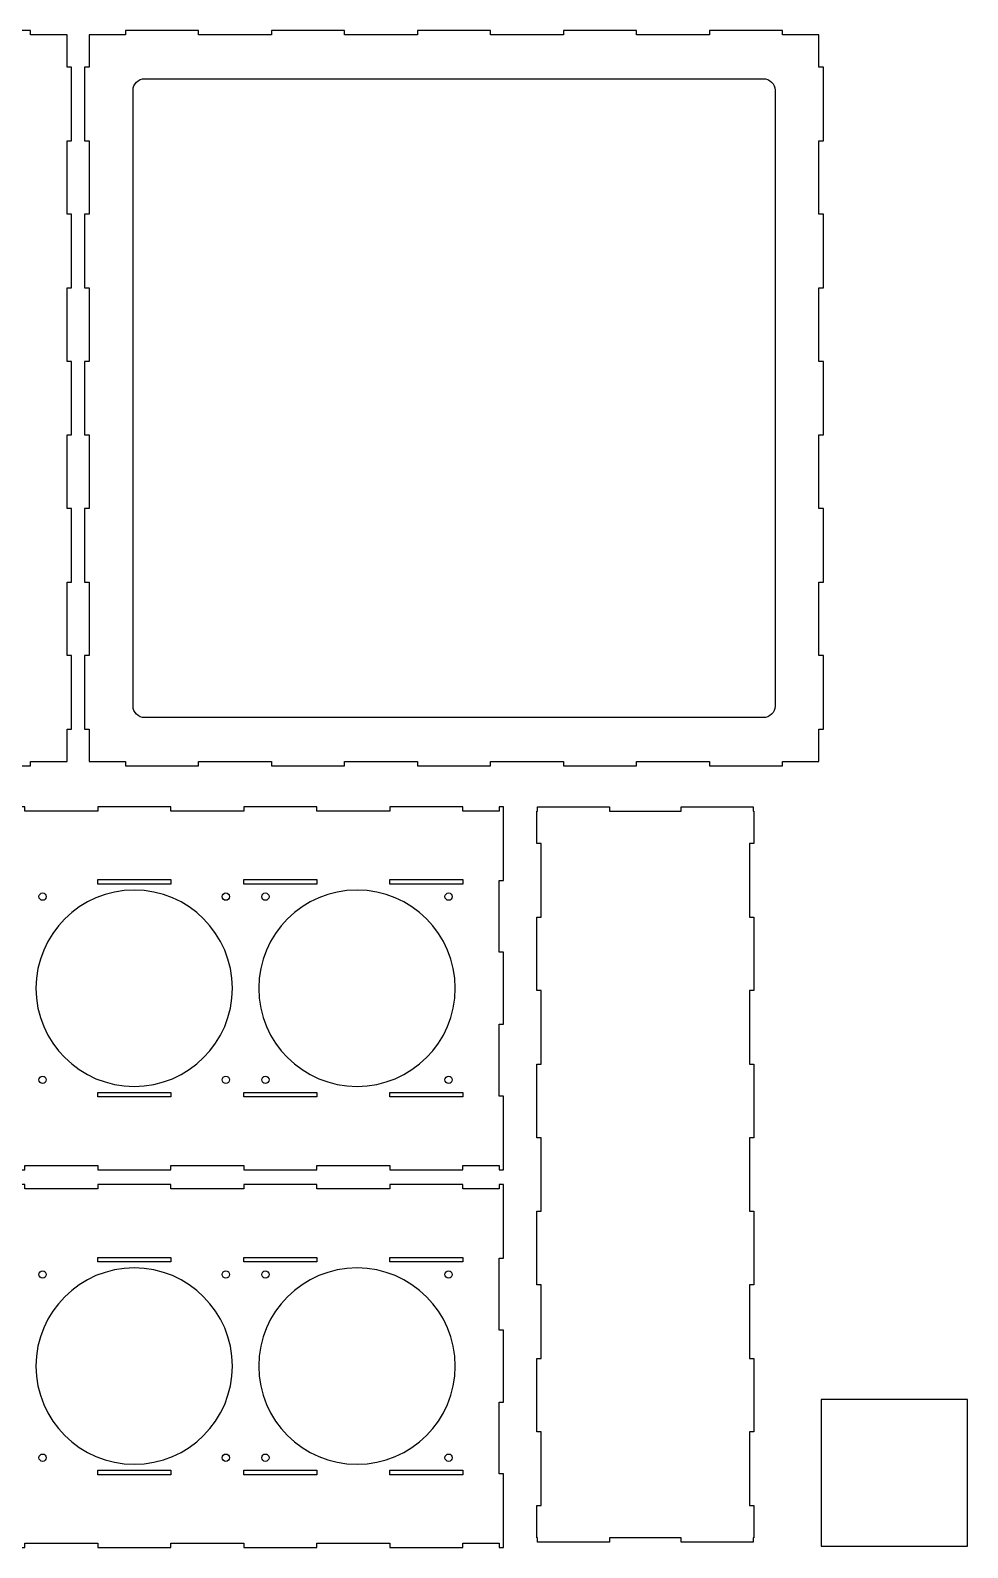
# Model space of a CAD drawing. Header units: millimetres. Extents: x -1160 to -45, y -819 to 758.
# Drawn here: x -684 to -45, y -277 to 758 of the extents above; entities that cross this region are included whole.
import ezdxf

# ---------------------------------------------------------------- set-up
doc = ezdxf.new("R2010")
doc.units = ezdxf.units.MM
doc.layers.add('Layer_1', color=7, linetype='Continuous')

msp = doc.modelspace()

# ---------------------------------------------------------------- linework, layer by layer
msp.add_lwpolyline([(-145, -276), (-45, -276), (-45, -176), (-145, -176)], close=True)
at = {"layer": 'Layer_1'}
for points, knots in [([(-684.2478, 259.4275), (-684.2478, 259.2775), (-684.2478, 256.5775), (-684.2478, 256.4275), (-686.7378, 256.4275), (-731.5578, 256.4275), (-734.0478, 256.4275), (-734.0478, 256.5775), (-734.0478, 259.2775), (-734.0478, 259.4275), (-736.5378, 259.4275), (-781.3578, 259.4275), (-783.8478, 259.4275), (-783.8478, 259.2775), (-783.8478, 256.5775), (-783.8478, 256.4275), (-786.3378, 256.4275), (-831.1578, 256.4275), (-833.6478, 256.4275), (-833.6478, 256.5775), (-833.6478, 259.2775), (-833.6478, 259.4275), (-836.1378, 259.4275), (-880.9578, 259.4275), (-883.4478, 259.4275), (-883.4478, 259.2775), (-883.4478, 256.5775), (-883.4478, 256.4275), (-885.9378, 256.4275), (-930.7578, 256.4275), (-933.2478, 256.4275), (-933.2478, 256.5775), (-933.2478, 259.2775), (-933.2478, 259.4275), (-935.7378, 259.4275), (-980.5578, 259.4275), (-983.0478, 259.4275), (-983.0478, 259.2775), (-983.0478, 256.5775), (-983.0478, 256.4275), (-985.5378, 256.4275), (-1030.3578, 256.4275), (-1032.8478, 256.4275), (-1032.8478, 256.5775), (-1032.8478, 259.2775), (-1032.8478, 259.4275), (-1035.3378, 259.4275), (-1080.1578, 259.4275), (-1082.6478, 259.4275), (-1082.6478, 259.2775), (-1082.6478, 256.5775), (-1082.6478, 256.4275), (-1085.1378, 256.4275), (-1129.9578, 256.4275), (-1132.4478, 256.4275), (-1132.4478, 256.5775), (-1132.4478, 259.2775), (-1132.4478, 259.4275), (-1133.6928, 259.4275), (-1156.1028, 259.4275), (-1157.3478, 259.4275), (-1157.3478, 260.5325), (-1157.3478, 280.4225), (-1157.3478, 281.5275), (-1157.4978, 281.5275), (-1160.1978, 281.5275), (-1160.3478, 281.5275), (-1160.3478, 284.0375), (-1160.3478, 329.2175), (-1160.3478, 331.7275), (-1160.1978, 331.7275), (-1157.4978, 331.7275), (-1157.3478, 331.7275), (-1157.3478, 334.2375), (-1157.3478, 379.4175), (-1157.3478, 381.9275), (-1157.4978, 381.9275), (-1160.1978, 381.9275), (-1160.3478, 381.9275), (-1160.3478, 384.4375), (-1160.3478, 429.6175), (-1160.3478, 432.1275), (-1160.1978, 432.1275), (-1157.4978, 432.1275), (-1157.3478, 432.1275), (-1157.3478, 434.6375), (-1157.3478, 479.8175), (-1157.3478, 482.3275), (-1157.4978, 482.3275), (-1160.1978, 482.3275), (-1160.3478, 482.3275), (-1160.3478, 484.8375), (-1160.3478, 530.0175), (-1160.3478, 532.5275), (-1160.1978, 532.5275), (-1157.4978, 532.5275), (-1157.3478, 532.5275), (-1157.3478, 535.0375), (-1157.3478, 580.2175), (-1157.3478, 582.7275), (-1157.4978, 582.7275), (-1160.1978, 582.7275), (-1160.3478, 582.7275), (-1160.3478, 585.2375), (-1160.3478, 630.4175), (-1160.3478, 632.9275), (-1160.1978, 632.9275), (-1157.4978, 632.9275), (-1157.3478, 632.9275), (-1157.3478, 635.4375), (-1157.3478, 680.6175), (-1157.3478, 683.1275), (-1157.4978, 683.1275), (-1160.1978, 683.1275), (-1160.3478, 683.1275), (-1160.3478, 685.6375), (-1160.3478, 730.8175), (-1160.3478, 733.3275), (-1160.1978, 733.3275), (-1157.4978, 733.3275), (-1157.3478, 733.3275), (-1157.3478, 734.4325), (-1157.3478, 754.3225), (-1157.3478, 755.4275), (-1156.1028, 755.4275), (-1133.6928, 755.4275), (-1132.4478, 755.4275), (-1132.4478, 755.5775), (-1132.4478, 758.2775), (-1132.4478, 758.4275), (-1129.9578, 758.4275), (-1085.1378, 758.4275), (-1082.6478, 758.4275), (-1082.6478, 758.2775), (-1082.6478, 755.5775), (-1082.6478, 755.4275), (-1080.1578, 755.4275), (-1035.3378, 755.4275), (-1032.8478, 755.4275), (-1032.8478, 755.5775), (-1032.8478, 758.2775), (-1032.8478, 758.4275), (-1030.3578, 758.4275), (-985.5378, 758.4275), (-983.0478, 758.4275), (-983.0478, 758.2775), (-983.0478, 755.5775), (-983.0478, 755.4275), (-980.5578, 755.4275), (-935.7378, 755.4275), (-933.2478, 755.4275), (-933.2478, 755.5775), (-933.2478, 758.2775), (-933.2478, 758.4275), (-930.7578, 758.4275), (-885.9378, 758.4275), (-883.4478, 758.4275), (-883.4478, 758.2775), (-883.4478, 755.5775), (-883.4478, 755.4275), (-880.9578, 755.4275), (-836.1378, 755.4275), (-833.6478, 755.4275), (-833.6478, 755.5775), (-833.6478, 758.2775), (-833.6478, 758.4275), (-831.1578, 758.4275), (-786.3378, 758.4275), (-783.8478, 758.4275), (-783.8478, 758.2775), (-783.8478, 755.5775), (-783.8478, 755.4275), (-781.3578, 755.4275), (-736.5378, 755.4275), (-734.0478, 755.4275), (-734.0478, 755.5775), (-734.0478, 758.2775), (-734.0478, 758.4275), (-731.5578, 758.4275), (-686.7378, 758.4275), (-684.2478, 758.4275), (-684.2478, 758.2775), (-684.2478, 755.5775), (-684.2478, 755.4275), (-683.0028, 755.4275), (-660.5928, 755.4275), (-659.3478, 755.4275), (-659.3478, 754.3225), (-659.3478, 734.4325), (-659.3478, 733.3275), (-659.1978, 733.3275), (-656.4978, 733.3275), (-656.3478, 733.3275), (-656.3478, 730.8175), (-656.3478, 685.6375), (-656.3478, 683.1275), (-656.4978, 683.1275), (-659.1978, 683.1275), (-659.3478, 683.1275), (-659.3478, 680.6175), (-659.3478, 635.4375), (-659.3478, 632.9275), (-659.1978, 632.9275), (-656.4978, 632.9275), (-656.3478, 632.9275), (-656.3478, 630.4175), (-656.3478, 585.2375), (-656.3478, 582.7275), (-656.4978, 582.7275), (-659.1978, 582.7275), (-659.3478, 582.7275), (-659.3478, 580.2175), (-659.3478, 535.0375), (-659.3478, 532.5275), (-659.1978, 532.5275), (-656.4978, 532.5275), (-656.3478, 532.5275), (-656.3478, 530.0175), (-656.3478, 484.8375), (-656.3478, 482.3275), (-656.4978, 482.3275), (-659.1978, 482.3275), (-659.3478, 482.3275), (-659.3478, 479.8175), (-659.3478, 434.6375), (-659.3478, 432.1275), (-659.1978, 432.1275), (-656.4978, 432.1275), (-656.3478, 432.1275), (-656.3478, 429.6175), (-656.3478, 384.4375), (-656.3478, 381.9275), (-656.4978, 381.9275), (-659.1978, 381.9275), (-659.3478, 381.9275), (-659.3478, 379.4175), (-659.3478, 334.2375), (-659.3478, 331.7275), (-659.1978, 331.7275), (-656.4978, 331.7275), (-656.3478, 331.7275), (-656.3478, 329.2175), (-656.3478, 284.0375), (-656.3478, 281.5275), (-656.4978, 281.5275), (-659.1978, 281.5275), (-659.3478, 281.5275), (-659.3478, 280.4225), (-659.3478, 260.5325), (-659.3478, 259.4275), (-660.5928, 259.4275), (-683.0028, 259.4275), (-684.2478, 259.4275)], [0, 0, 0, 0, 1, 1, 1, 2, 2, 2, 3, 3, 3, 4, 4, 4, 5, 5, 5, 6, 6, 6, 7, 7, 7, 8, 8, 8, 9, 9, 9, 10, 10, 10, 11, 11, 11, 12, 12, 12, 13, 13, 13, 14, 14, 14, 15, 15, 15, 16, 16, 16, 17, 17, 17, 18, 18, 18, 19, 19, 19, 20, 20, 20, 21, 21, 21, 22, 22, 22, 23, 23, 23, 24, 24, 24, 25, 25, 25, 26, 26, 26, 27, 27, 27, 28, 28, 28, 29, 29, 29, 30, 30, 30, 31, 31, 31, 32, 32, 32, 33, 33, 33, 34, 34, 34, 35, 35, 35, 36, 36, 36, 37, 37, 37, 38, 38, 38, 39, 39, 39, 40, 40, 40, 41, 41, 41, 42, 42, 42, 43, 43, 43, 44, 44, 44, 45, 45, 45, 46, 46, 46, 47, 47, 47, 48, 48, 48, 49, 49, 49, 50, 50, 50, 51, 51, 51, 52, 52, 52, 53, 53, 53, 54, 54, 54, 55, 55, 55, 56, 56, 56, 57, 57, 57, 58, 58, 58, 59, 59, 59, 60, 60, 60, 61, 61, 61, 62, 62, 62, 63, 63, 63, 64, 64, 64, 65, 65, 65, 66, 66, 66, 67, 67, 67, 68, 68, 68, 69, 69, 69, 70, 70, 70, 71, 71, 71, 72, 72, 72, 73, 73, 73, 74, 74, 74, 75, 75, 75, 76, 76, 76, 77, 77, 77, 78, 78, 78, 79, 79, 79, 80, 80, 80, 81, 81, 81, 82, 82, 82, 83, 83, 83, 84, 84, 84, 84]), ([(-171.3238, 259.4275), (-171.3238, 259.2775), (-171.3238, 256.5775), (-171.3238, 256.4275), (-173.8138, 256.4275), (-218.6338, 256.4275), (-221.1238, 256.4275), (-221.1238, 256.5775), (-221.1238, 259.2775), (-221.1238, 259.4275), (-223.6138, 259.4275), (-268.4338, 259.4275), (-270.9238, 259.4275), (-270.9238, 259.2775), (-270.9238, 256.5775), (-270.9238, 256.4275), (-273.4138, 256.4275), (-318.2338, 256.4275), (-320.7238, 256.4275), (-320.7238, 256.5775), (-320.7238, 259.2775), (-320.7238, 259.4275), (-323.2138, 259.4275), (-368.0338, 259.4275), (-370.5238, 259.4275), (-370.5238, 259.2775), (-370.5238, 256.5775), (-370.5238, 256.4275), (-373.0138, 256.4275), (-417.8338, 256.4275), (-420.3238, 256.4275), (-420.3238, 256.5775), (-420.3238, 259.2775), (-420.3238, 259.4275), (-422.8138, 259.4275), (-467.6338, 259.4275), (-470.1238, 259.4275), (-470.1238, 259.2775), (-470.1238, 256.5775), (-470.1238, 256.4275), (-472.6138, 256.4275), (-517.4338, 256.4275), (-519.9238, 256.4275), (-519.9238, 256.5775), (-519.9238, 259.2775), (-519.9238, 259.4275), (-522.4138, 259.4275), (-567.2338, 259.4275), (-569.7238, 259.4275), (-569.7238, 259.2775), (-569.7238, 256.5775), (-569.7238, 256.4275), (-572.2138, 256.4275), (-617.0338, 256.4275), (-619.5238, 256.4275), (-619.5238, 256.5775), (-619.5238, 259.2775), (-619.5238, 259.4275), (-620.7688, 259.4275), (-643.1788, 259.4275), (-644.4238, 259.4275), (-644.4238, 260.5325), (-644.4238, 280.4225), (-644.4238, 281.5275), (-644.5738, 281.5275), (-647.2738, 281.5275), (-647.4238, 281.5275), (-647.4238, 284.0375), (-647.4238, 329.2175), (-647.4238, 331.7275), (-647.2738, 331.7275), (-644.5738, 331.7275), (-644.4238, 331.7275), (-644.4238, 334.2375), (-644.4238, 379.4175), (-644.4238, 381.9275), (-644.5738, 381.9275), (-647.2738, 381.9275), (-647.4238, 381.9275), (-647.4238, 384.4375), (-647.4238, 429.6175), (-647.4238, 432.1275), (-647.2738, 432.1275), (-644.5738, 432.1275), (-644.4238, 432.1275), (-644.4238, 434.6375), (-644.4238, 479.8175), (-644.4238, 482.3275), (-644.5738, 482.3275), (-647.2738, 482.3275), (-647.4238, 482.3275), (-647.4238, 484.8375), (-647.4238, 530.0175), (-647.4238, 532.5275), (-647.2738, 532.5275), (-644.5738, 532.5275), (-644.4238, 532.5275), (-644.4238, 535.0375), (-644.4238, 580.2175), (-644.4238, 582.7275), (-644.5738, 582.7275), (-647.2738, 582.7275), (-647.4238, 582.7275), (-647.4238, 585.2375), (-647.4238, 630.4175), (-647.4238, 632.9275), (-647.2738, 632.9275), (-644.5738, 632.9275), (-644.4238, 632.9275), (-644.4238, 635.4375), (-644.4238, 680.6175), (-644.4238, 683.1275), (-644.5738, 683.1275), (-647.2738, 683.1275), (-647.4238, 683.1275), (-647.4238, 685.6375), (-647.4238, 730.8175), (-647.4238, 733.3275), (-647.2738, 733.3275), (-644.5738, 733.3275), (-644.4238, 733.3275), (-644.4238, 734.4325), (-644.4238, 754.3225), (-644.4238, 755.4275), (-643.1788, 755.4275), (-620.7688, 755.4275), (-619.5238, 755.4275), (-619.5238, 755.5775), (-619.5238, 758.2775), (-619.5238, 758.4275), (-617.0338, 758.4275), (-572.2138, 758.4275), (-569.7238, 758.4275), (-569.7238, 758.2775), (-569.7238, 755.5775), (-569.7238, 755.4275), (-567.2338, 755.4275), (-522.4138, 755.4275), (-519.9238, 755.4275), (-519.9238, 755.5775), (-519.9238, 758.2775), (-519.9238, 758.4275), (-517.4338, 758.4275), (-472.6138, 758.4275), (-470.1238, 758.4275), (-470.1238, 758.2775), (-470.1238, 755.5775), (-470.1238, 755.4275), (-467.6338, 755.4275), (-422.8138, 755.4275), (-420.3238, 755.4275), (-420.3238, 755.5775), (-420.3238, 758.2775), (-420.3238, 758.4275), (-417.8338, 758.4275), (-373.0138, 758.4275), (-370.5238, 758.4275), (-370.5238, 758.2775), (-370.5238, 755.5775), (-370.5238, 755.4275), (-368.0338, 755.4275), (-323.2138, 755.4275), (-320.7238, 755.4275), (-320.7238, 755.5775), (-320.7238, 758.2775), (-320.7238, 758.4275), (-318.2338, 758.4275), (-273.4138, 758.4275), (-270.9238, 758.4275), (-270.9238, 758.2775), (-270.9238, 755.5775), (-270.9238, 755.4275), (-268.4338, 755.4275), (-223.6138, 755.4275), (-221.1238, 755.4275), (-221.1238, 755.5775), (-221.1238, 758.2775), (-221.1238, 758.4275), (-218.6338, 758.4275), (-173.8138, 758.4275), (-171.3238, 758.4275), (-171.3238, 758.2775), (-171.3238, 755.5775), (-171.3238, 755.4275), (-170.0788, 755.4275), (-147.6688, 755.4275), (-146.4238, 755.4275), (-146.4238, 754.3225), (-146.4238, 734.4325), (-146.4238, 733.3275), (-146.2738, 733.3275), (-143.5738, 733.3275), (-143.4238, 733.3275), (-143.4238, 730.8175), (-143.4238, 685.6375), (-143.4238, 683.1275), (-143.5738, 683.1275), (-146.2738, 683.1275), (-146.4238, 683.1275), (-146.4238, 680.6175), (-146.4238, 635.4375), (-146.4238, 632.9275), (-146.2738, 632.9275), (-143.5738, 632.9275), (-143.4238, 632.9275), (-143.4238, 630.4175), (-143.4238, 585.2375), (-143.4238, 582.7275), (-143.5738, 582.7275), (-146.2738, 582.7275), (-146.4238, 582.7275), (-146.4238, 580.2175), (-146.4238, 535.0375), (-146.4238, 532.5275), (-146.2738, 532.5275), (-143.5738, 532.5275), (-143.4238, 532.5275), (-143.4238, 530.0175), (-143.4238, 484.8375), (-143.4238, 482.3275), (-143.5738, 482.3275), (-146.2738, 482.3275), (-146.4238, 482.3275), (-146.4238, 479.8175), (-146.4238, 434.6375), (-146.4238, 432.1275), (-146.2738, 432.1275), (-143.5738, 432.1275), (-143.4238, 432.1275), (-143.4238, 429.6175), (-143.4238, 384.4375), (-143.4238, 381.9275), (-143.5738, 381.9275), (-146.2738, 381.9275), (-146.4238, 381.9275), (-146.4238, 379.4175), (-146.4238, 334.2375), (-146.4238, 331.7275), (-146.2738, 331.7275), (-143.5738, 331.7275), (-143.4238, 331.7275), (-143.4238, 329.2175), (-143.4238, 284.0375), (-143.4238, 281.5275), (-143.5738, 281.5275), (-146.2738, 281.5275), (-146.4238, 281.5275), (-146.4238, 280.4225), (-146.4238, 260.5325), (-146.4238, 259.4275), (-147.6688, 259.4275), (-170.0788, 259.4275), (-171.3238, 259.4275)], [0, 0, 0, 0, 1, 1, 1, 2, 2, 2, 3, 3, 3, 4, 4, 4, 5, 5, 5, 6, 6, 6, 7, 7, 7, 8, 8, 8, 9, 9, 9, 10, 10, 10, 11, 11, 11, 12, 12, 12, 13, 13, 13, 14, 14, 14, 15, 15, 15, 16, 16, 16, 17, 17, 17, 18, 18, 18, 19, 19, 19, 20, 20, 20, 21, 21, 21, 22, 22, 22, 23, 23, 23, 24, 24, 24, 25, 25, 25, 26, 26, 26, 27, 27, 27, 28, 28, 28, 29, 29, 29, 30, 30, 30, 31, 31, 31, 32, 32, 32, 33, 33, 33, 34, 34, 34, 35, 35, 35, 36, 36, 36, 37, 37, 37, 38, 38, 38, 39, 39, 39, 40, 40, 40, 41, 41, 41, 42, 42, 42, 43, 43, 43, 44, 44, 44, 45, 45, 45, 46, 46, 46, 47, 47, 47, 48, 48, 48, 49, 49, 49, 50, 50, 50, 51, 51, 51, 52, 52, 52, 53, 53, 53, 54, 54, 54, 55, 55, 55, 56, 56, 56, 57, 57, 57, 58, 58, 58, 59, 59, 59, 60, 60, 60, 61, 61, 61, 62, 62, 62, 63, 63, 63, 64, 64, 64, 65, 65, 65, 66, 66, 66, 67, 67, 67, 68, 68, 68, 69, 69, 69, 70, 70, 70, 71, 71, 71, 72, 72, 72, 73, 73, 73, 74, 74, 74, 75, 75, 75, 76, 76, 76, 77, 77, 77, 78, 78, 78, 79, 79, 79, 80, 80, 80, 81, 81, 81, 82, 82, 82, 83, 83, 83, 84, 84, 84, 84]), ([(-606.4238, 289.4275), (-585.3238, 289.4275), (-205.5238, 289.4275), (-184.4238, 289.4275), (-180.0176, 289.4275), (-176.4238, 292.9725), (-176.4238, 297.3189), (-176.4238, 318.3298), (-176.4238, 696.5252), (-176.4238, 717.5361), (-176.4238, 721.8825), (-180.0176, 725.4275), (-184.4238, 725.4275), (-205.5238, 725.4275), (-585.3238, 725.4275), (-606.4238, 725.4275), (-610.83, 725.4275), (-614.4238, 721.8825), (-614.4238, 717.5361), (-614.4238, 696.5252), (-614.4238, 318.3298), (-614.4238, 297.3189), (-614.4238, 292.9725), (-610.83, 289.4275), (-606.4238, 289.4275)], [0, 0, 0, 0, 1, 1, 1, 2, 2, 2, 3, 3, 3, 4, 4, 4, 5, 5, 5, 6, 6, 6, 7, 7, 7, 8, 8, 8, 8]), ([(-364.6037, 225.6263), (-364.6037, 225.7763), (-364.6037, 228.4763), (-364.6037, 228.6263), (-364.4537, 228.6263), (-361.7537, 228.6263), (-361.6037, 228.6263), (-361.6037, 226.1105), (-361.6037, 180.8267), (-361.6037, 178.3109), (-361.7537, 178.3109), (-364.4537, 178.3109), (-364.6037, 178.3109), (-364.6037, 175.8586), (-364.6037, 131.7178), (-364.6037, 129.2655), (-364.4537, 129.2655), (-361.7537, 129.2655), (-361.6037, 129.2655), (-361.6037, 126.8132), (-361.6037, 82.6724), (-361.6037, 80.2201), (-361.7537, 80.2201), (-364.4537, 80.2201), (-364.6037, 80.2201), (-364.6037, 77.7678), (-364.6037, 33.627), (-364.6037, 31.1747), (-364.4537, 31.1747), (-361.7537, 31.1747), (-361.6037, 31.1747), (-361.6037, 28.6589), (-361.6037, -16.6249), (-361.6037, -19.1407), (-361.7537, -19.1407), (-364.4537, -19.1407), (-364.6037, -19.1407), (-364.6037, -18.9907), (-364.6037, -16.2907), (-364.6037, -16.1407), (-365.8487, -16.1407), (-388.2587, -16.1407), (-389.5037, -16.1407), (-389.5037, -16.2907), (-389.5037, -18.9907), (-389.5037, -19.1407), (-391.9937, -19.1407), (-436.8137, -19.1407), (-439.3037, -19.1407), (-439.3037, -18.9907), (-439.3037, -16.2907), (-439.3037, -16.1407), (-441.7937, -16.1407), (-486.6137, -16.1407), (-489.1037, -16.1407), (-489.1037, -16.2907), (-489.1037, -18.9907), (-489.1037, -19.1407), (-491.5937, -19.1407), (-536.4137, -19.1407), (-538.9037, -19.1407), (-538.9037, -18.9907), (-538.9037, -16.2907), (-538.9037, -16.1407), (-541.3937, -16.1407), (-586.2137, -16.1407), (-588.7037, -16.1407), (-588.7037, -16.2907), (-588.7037, -18.9907), (-588.7037, -19.1407), (-591.1937, -19.1407), (-636.0137, -19.1407), (-638.5037, -19.1407), (-638.5037, -18.9907), (-638.5037, -16.2907), (-638.5037, -16.1407), (-640.9937, -16.1407), (-685.8137, -16.1407), (-688.3037, -16.1407), (-688.3037, -16.2907), (-688.3037, -18.9907), (-688.3037, -19.1407), (-690.7937, -19.1407), (-735.6137, -19.1407), (-738.1037, -19.1407), (-738.1037, -18.9907), (-738.1037, -16.2907), (-738.1037, -16.1407), (-740.5937, -16.1407), (-785.4137, -16.1407), (-787.9037, -16.1407), (-787.9037, -16.2907), (-787.9037, -18.9907), (-787.9037, -19.1407), (-790.3937, -19.1407), (-835.2137, -19.1407), (-837.7037, -19.1407), (-837.7037, -18.9907), (-837.7037, -16.2907), (-837.7037, -16.1407), (-838.9487, -16.1407), (-861.3587, -16.1407), (-862.6037, -16.1407), (-862.6037, -16.2907), (-862.6037, -18.9907), (-862.6037, -19.1407), (-862.7537, -19.1407), (-865.4537, -19.1407), (-865.6037, -19.1407), (-865.6037, -16.6249), (-865.6037, 28.6589), (-865.6037, 31.1747), (-865.4537, 31.1747), (-862.7537, 31.1747), (-862.6037, 31.1747), (-862.6037, 33.627), (-862.6037, 77.7678), (-862.6037, 80.2201), (-862.7537, 80.2201), (-865.4537, 80.2201), (-865.6037, 80.2201), (-865.6037, 82.6724), (-865.6037, 126.8132), (-865.6037, 129.2655), (-865.4537, 129.2655), (-862.7537, 129.2655), (-862.6037, 129.2655), (-862.6037, 131.7178), (-862.6037, 175.8586), (-862.6037, 178.3109), (-862.7537, 178.3109), (-865.4537, 178.3109), (-865.6037, 178.3109), (-865.6037, 180.8267), (-865.6037, 226.1105), (-865.6037, 228.6263), (-865.4537, 228.6263), (-862.7537, 228.6263), (-862.6037, 228.6263), (-862.6037, 228.4763), (-862.6037, 225.7763), (-862.6037, 225.6263), (-861.3587, 225.6263), (-838.9487, 225.6263), (-837.7037, 225.6263), (-837.7037, 225.7763), (-837.7037, 228.4763), (-837.7037, 228.6263), (-835.2137, 228.6263), (-790.3937, 228.6263), (-787.9037, 228.6263), (-787.9037, 228.4763), (-787.9037, 225.7763), (-787.9037, 225.6263), (-785.4137, 225.6263), (-740.5937, 225.6263), (-738.1037, 225.6263), (-738.1037, 225.7763), (-738.1037, 228.4763), (-738.1037, 228.6263), (-735.6137, 228.6263), (-690.7937, 228.6263), (-688.3037, 228.6263), (-688.3037, 228.4763), (-688.3037, 225.7763), (-688.3037, 225.6263), (-685.8137, 225.6263), (-640.9937, 225.6263), (-638.5037, 225.6263), (-638.5037, 225.7763), (-638.5037, 228.4763), (-638.5037, 228.6263), (-636.0137, 228.6263), (-591.1937, 228.6263), (-588.7037, 228.6263), (-588.7037, 228.4763), (-588.7037, 225.7763), (-588.7037, 225.6263), (-586.2137, 225.6263), (-541.3937, 225.6263), (-538.9037, 225.6263), (-538.9037, 225.7763), (-538.9037, 228.4763), (-538.9037, 228.6263), (-536.4137, 228.6263), (-491.5937, 228.6263), (-489.1037, 228.6263), (-489.1037, 228.4763), (-489.1037, 225.7763), (-489.1037, 225.6263), (-486.6137, 225.6263), (-441.7937, 225.6263), (-439.3037, 225.6263), (-439.3037, 225.7763), (-439.3037, 228.4763), (-439.3037, 228.6263), (-436.8137, 228.6263), (-391.9937, 228.6263), (-389.5037, 228.6263), (-389.5037, 228.4763), (-389.5037, 225.7763), (-389.5037, 225.6263), (-388.2587, 225.6263), (-365.8487, 225.6263), (-364.6037, 225.6263)], [0, 0, 0, 0, 1, 1, 1, 2, 2, 2, 3, 3, 3, 4, 4, 4, 5, 5, 5, 6, 6, 6, 7, 7, 7, 8, 8, 8, 9, 9, 9, 10, 10, 10, 11, 11, 11, 12, 12, 12, 13, 13, 13, 14, 14, 14, 15, 15, 15, 16, 16, 16, 17, 17, 17, 18, 18, 18, 19, 19, 19, 20, 20, 20, 21, 21, 21, 22, 22, 22, 23, 23, 23, 24, 24, 24, 25, 25, 25, 26, 26, 26, 27, 27, 27, 28, 28, 28, 29, 29, 29, 30, 30, 30, 31, 31, 31, 32, 32, 32, 33, 33, 33, 34, 34, 34, 35, 35, 35, 36, 36, 36, 37, 37, 37, 38, 38, 38, 39, 39, 39, 40, 40, 40, 41, 41, 41, 42, 42, 42, 43, 43, 43, 44, 44, 44, 45, 45, 45, 46, 46, 46, 47, 47, 47, 48, 48, 48, 49, 49, 49, 50, 50, 50, 51, 51, 51, 52, 52, 52, 53, 53, 53, 54, 54, 54, 55, 55, 55, 56, 56, 56, 57, 57, 57, 58, 58, 58, 59, 59, 59, 60, 60, 60, 61, 61, 61, 62, 62, 62, 63, 63, 63, 64, 64, 64, 65, 65, 65, 66, 66, 66, 67, 67, 67, 68, 68, 68, 68]), ([(-193.7683, 203.5263), (-193.6183, 203.5263), (-190.9183, 203.5263), (-190.7683, 203.5263), (-190.7683, 204.6313), (-190.7683, 224.5213), (-190.7683, 225.6263), (-190.7956, 225.6263), (-191.2865, 225.6263), (-191.3138, 225.6263), (-191.3138, 225.7763), (-191.3138, 228.4763), (-191.3138, 228.6263), (-193.7661, 228.6263), (-237.9069, 228.6263), (-240.3592, 228.6263), (-240.3592, 228.4763), (-240.3592, 225.7763), (-240.3592, 225.6263), (-242.8115, 225.6263), (-286.9523, 225.6263), (-289.4046, 225.6263), (-289.4046, 225.7763), (-289.4046, 228.4763), (-289.4046, 228.6263), (-291.8569, 228.6263), (-335.9977, 228.6263), (-338.45, 228.6263), (-338.45, 228.4763), (-338.45, 225.7763), (-338.45, 225.6263), (-338.4773, 225.6263), (-338.9682, 225.6263), (-338.9955, 225.6263), (-338.9955, 224.5213), (-338.9955, 204.6313), (-338.9955, 203.5263), (-338.8455, 203.5263), (-336.1455, 203.5263), (-335.9955, 203.5263), (-335.9955, 201.0163), (-335.9955, 155.8363), (-335.9955, 153.3263), (-336.1455, 153.3263), (-338.8455, 153.3263), (-338.9955, 153.3263), (-338.9955, 150.8163), (-338.9955, 105.6363), (-338.9955, 103.1263), (-338.8455, 103.1263), (-336.1455, 103.1263), (-335.9955, 103.1263), (-335.9955, 100.6163), (-335.9955, 55.4363), (-335.9955, 52.9263), (-336.1455, 52.9263), (-338.8455, 52.9263), (-338.9955, 52.9263), (-338.9955, 50.4163), (-338.9955, 5.2363), (-338.9955, 2.7263), (-338.8455, 2.7263), (-336.1455, 2.7263), (-335.9955, 2.7263), (-335.9955, 0.2163), (-335.9955, -44.9637), (-335.9955, -47.4737), (-336.1455, -47.4737), (-338.8455, -47.4737), (-338.9955, -47.4737), (-338.9955, -49.9837), (-338.9955, -95.1637), (-338.9955, -97.6737), (-338.8455, -97.6737), (-336.1455, -97.6737), (-335.9955, -97.6737), (-335.9955, -100.1837), (-335.9955, -145.3637), (-335.9955, -147.8737), (-336.1455, -147.8737), (-338.8455, -147.8737), (-338.9955, -147.8737), (-338.9955, -150.3837), (-338.9955, -195.5637), (-338.9955, -198.0737), (-338.8455, -198.0737), (-336.1455, -198.0737), (-335.9955, -198.0737), (-335.9955, -200.5837), (-335.9955, -245.7637), (-335.9955, -248.2737), (-336.1455, -248.2737), (-338.8455, -248.2737), (-338.9955, -248.2737), (-338.9955, -249.3787), (-338.9955, -269.2687), (-338.9955, -270.3737), (-338.9682, -270.3737), (-338.4773, -270.3737), (-338.45, -270.3737), (-338.45, -270.5237), (-338.45, -273.2237), (-338.45, -273.3737), (-335.9977, -273.3737), (-291.8569, -273.3737), (-289.4046, -273.3737), (-289.4046, -273.2237), (-289.4046, -270.5237), (-289.4046, -270.3737), (-286.9523, -270.3737), (-242.8115, -270.3737), (-240.3592, -270.3737), (-240.3592, -270.5237), (-240.3592, -273.2237), (-240.3592, -273.3737), (-237.9069, -273.3737), (-193.7661, -273.3737), (-191.3138, -273.3737), (-191.3138, -273.2237), (-191.3138, -270.5237), (-191.3138, -270.3737), (-191.2865, -270.3737), (-190.7956, -270.3737), (-190.7683, -270.3737), (-190.7683, -269.2687), (-190.7683, -249.3787), (-190.7683, -248.2737), (-190.9183, -248.2737), (-193.6183, -248.2737), (-193.7683, -248.2737), (-193.7683, -245.7637), (-193.7683, -200.5837), (-193.7683, -198.0737), (-193.6183, -198.0737), (-190.9183, -198.0737), (-190.7683, -198.0737), (-190.7683, -195.5637), (-190.7683, -150.3837), (-190.7683, -147.8737), (-190.9183, -147.8737), (-193.6183, -147.8737), (-193.7683, -147.8737), (-193.7683, -145.3637), (-193.7683, -100.1837), (-193.7683, -97.6737), (-193.6183, -97.6737), (-190.9183, -97.6737), (-190.7683, -97.6737), (-190.7683, -95.1637), (-190.7683, -49.9837), (-190.7683, -47.4737), (-190.9183, -47.4737), (-193.6183, -47.4737), (-193.7683, -47.4737), (-193.7683, -44.9637), (-193.7683, 0.2163), (-193.7683, 2.7263), (-193.6183, 2.7263), (-190.9183, 2.7263), (-190.7683, 2.7263), (-190.7683, 5.2363), (-190.7683, 50.4163), (-190.7683, 52.9263), (-190.9183, 52.9263), (-193.6183, 52.9263), (-193.7683, 52.9263), (-193.7683, 55.4363), (-193.7683, 100.6163), (-193.7683, 103.1263), (-193.6183, 103.1263), (-190.9183, 103.1263), (-190.7683, 103.1263), (-190.7683, 105.6363), (-190.7683, 150.8163), (-190.7683, 153.3263), (-190.9183, 153.3263), (-193.6183, 153.3263), (-193.7683, 153.3263), (-193.7683, 155.8363), (-193.7683, 201.0163), (-193.7683, 203.5263)], [0, 0, 0, 0, 1, 1, 1, 2, 2, 2, 3, 3, 3, 4, 4, 4, 5, 5, 5, 6, 6, 6, 7, 7, 7, 8, 8, 8, 9, 9, 9, 10, 10, 10, 11, 11, 11, 12, 12, 12, 13, 13, 13, 14, 14, 14, 15, 15, 15, 16, 16, 16, 17, 17, 17, 18, 18, 18, 19, 19, 19, 20, 20, 20, 21, 21, 21, 22, 22, 22, 23, 23, 23, 24, 24, 24, 25, 25, 25, 26, 26, 26, 27, 27, 27, 28, 28, 28, 29, 29, 29, 30, 30, 30, 31, 31, 31, 32, 32, 32, 33, 33, 33, 34, 34, 34, 35, 35, 35, 36, 36, 36, 37, 37, 37, 38, 38, 38, 39, 39, 39, 40, 40, 40, 41, 41, 41, 42, 42, 42, 43, 43, 43, 44, 44, 44, 45, 45, 45, 46, 46, 46, 47, 47, 47, 48, 48, 48, 49, 49, 49, 50, 50, 50, 51, 51, 51, 52, 52, 52, 53, 53, 53, 54, 54, 54, 55, 55, 55, 56, 56, 56, 57, 57, 57, 58, 58, 58, 59, 59, 59, 60, 60, 60, 60]), ([(-588.7037, 175.8564), (-588.7037, 176.0064), (-588.7037, 178.7064), (-588.7037, 178.8564), (-591.1937, 178.8564), (-636.0137, 178.8564), (-638.5037, 178.8564), (-638.5037, 178.7064), (-638.5037, 176.0064), (-638.5037, 175.8564), (-636.0137, 175.8564), (-591.1937, 175.8564), (-588.7037, 175.8564)], [0, 0, 0, 0, 1, 1, 1, 2, 2, 2, 3, 3, 3, 4, 4, 4, 4]), ([(-489.1037, 175.8564), (-489.1037, 176.0064), (-489.1037, 178.7064), (-489.1037, 178.8564), (-491.5937, 178.8564), (-536.4137, 178.8564), (-538.9037, 178.8564), (-538.9037, 178.7064), (-538.9037, 176.0064), (-538.9037, 175.8564), (-536.4137, 175.8564), (-491.5937, 175.8564), (-489.1037, 175.8564)], [0, 0, 0, 0, 1, 1, 1, 2, 2, 2, 3, 3, 3, 4, 4, 4, 4]), ([(-389.5037, 175.8564), (-389.5037, 176.0064), (-389.5037, 178.7064), (-389.5037, 178.8564), (-391.9937, 178.8564), (-436.8137, 178.8564), (-439.3037, 178.8564), (-439.3037, 178.7064), (-439.3037, 176.0064), (-439.3037, 175.8564), (-436.8137, 175.8564), (-391.9937, 175.8564), (-389.5037, 175.8564)], [0, 0, 0, 0, 1, 1, 1, 2, 2, 2, 3, 3, 3, 4, 4, 4, 4]), ([(-680.6037, 104.7428), (-680.6037, 141.7458), (-650.6067, 171.7428), (-613.6037, 171.7428), (-576.6007, 171.7428), (-546.6037, 141.7458), (-546.6037, 104.7428), (-546.6037, 67.7398), (-576.6007, 37.7428), (-613.6037, 37.7428), (-650.6067, 37.7428), (-680.6037, 67.7398), (-680.6037, 104.7428)], [0, 0, 0, 0, 1, 1, 1, 2, 2, 2, 3, 3, 3, 4, 4, 4, 4]), ([(-673.6037, 167.2428), (-673.6037, 168.6235), (-674.723, 169.7428), (-676.1037, 169.7428), (-677.4844, 169.7428), (-678.6037, 168.6235), (-678.6037, 167.2428), (-678.6037, 165.8621), (-677.4844, 164.7428), (-676.1037, 164.7428), (-674.723, 164.7428), (-673.6037, 165.8621), (-673.6037, 167.2428)], [0, 0, 0, 0, 1, 1, 1, 2, 2, 2, 3, 3, 3, 4, 4, 4, 4]), ([(-548.6037, 167.2428), (-548.6037, 168.6235), (-549.723, 169.7428), (-551.1037, 169.7428), (-552.4844, 169.7428), (-553.6037, 168.6235), (-553.6037, 167.2428), (-553.6037, 165.8621), (-552.4844, 164.7428), (-551.1037, 164.7428), (-549.723, 164.7428), (-548.6037, 165.8621), (-548.6037, 167.2428)], [0, 0, 0, 0, 1, 1, 1, 2, 2, 2, 3, 3, 3, 4, 4, 4, 4]), ([(-528.6037, 104.7428), (-528.6037, 141.7458), (-498.6067, 171.7428), (-461.6037, 171.7428), (-424.6007, 171.7428), (-394.6037, 141.7458), (-394.6037, 104.7428), (-394.6037, 67.7398), (-424.6007, 37.7428), (-461.6037, 37.7428), (-498.6067, 37.7428), (-528.6037, 67.7398), (-528.6037, 104.7428)], [0, 0, 0, 0, 1, 1, 1, 2, 2, 2, 3, 3, 3, 4, 4, 4, 4]), ([(-521.6037, 167.2428), (-521.6037, 168.6235), (-522.723, 169.7428), (-524.1037, 169.7428), (-525.4844, 169.7428), (-526.6037, 168.6235), (-526.6037, 167.2428), (-526.6037, 165.8621), (-525.4844, 164.7428), (-524.1037, 164.7428), (-522.723, 164.7428), (-521.6037, 165.8621), (-521.6037, 167.2428)], [0, 0, 0, 0, 1, 1, 1, 2, 2, 2, 3, 3, 3, 4, 4, 4, 4]), ([(-396.6037, 167.2428), (-396.6037, 168.6235), (-397.723, 169.7428), (-399.1037, 169.7428), (-400.4844, 169.7428), (-401.6037, 168.6235), (-401.6037, 167.2428), (-401.6037, 165.8621), (-400.4844, 164.7428), (-399.1037, 164.7428), (-397.723, 164.7428), (-396.6037, 165.8621), (-396.6037, 167.2428)], [0, 0, 0, 0, 1, 1, 1, 2, 2, 2, 3, 3, 3, 4, 4, 4, 4]), ([(-673.6037, 42.2428), (-673.6037, 43.6235), (-674.723, 44.7428), (-676.1037, 44.7428), (-677.4844, 44.7428), (-678.6037, 43.6235), (-678.6037, 42.2428), (-678.6037, 40.8621), (-677.4844, 39.7428), (-676.1037, 39.7428), (-674.723, 39.7428), (-673.6037, 40.8621), (-673.6037, 42.2428)], [0, 0, 0, 0, 1, 1, 1, 2, 2, 2, 3, 3, 3, 4, 4, 4, 4]), ([(-548.6037, 42.2428), (-548.6037, 43.6235), (-549.723, 44.7428), (-551.1037, 44.7428), (-552.4844, 44.7428), (-553.6037, 43.6235), (-553.6037, 42.2428), (-553.6037, 40.8621), (-552.4844, 39.7428), (-551.1037, 39.7428), (-549.723, 39.7428), (-548.6037, 40.8621), (-548.6037, 42.2428)], [0, 0, 0, 0, 1, 1, 1, 2, 2, 2, 3, 3, 3, 4, 4, 4, 4]), ([(-521.6037, 42.2428), (-521.6037, 43.6235), (-522.723, 44.7428), (-524.1037, 44.7428), (-525.4844, 44.7428), (-526.6037, 43.6235), (-526.6037, 42.2428), (-526.6037, 40.8621), (-525.4844, 39.7428), (-524.1037, 39.7428), (-522.723, 39.7428), (-521.6037, 40.8621), (-521.6037, 42.2428)], [0, 0, 0, 0, 1, 1, 1, 2, 2, 2, 3, 3, 3, 4, 4, 4, 4]), ([(-396.6037, 42.2428), (-396.6037, 43.6235), (-397.723, 44.7428), (-399.1037, 44.7428), (-400.4844, 44.7428), (-401.6037, 43.6235), (-401.6037, 42.2428), (-401.6037, 40.8621), (-400.4844, 39.7428), (-399.1037, 39.7428), (-397.723, 39.7428), (-396.6037, 40.8621), (-396.6037, 42.2428)], [0, 0, 0, 0, 1, 1, 1, 2, 2, 2, 3, 3, 3, 4, 4, 4, 4]), ([(-588.7037, 30.6292), (-588.7037, 30.7792), (-588.7037, 33.4792), (-588.7037, 33.6292), (-591.1937, 33.6292), (-636.0137, 33.6292), (-638.5037, 33.6292), (-638.5037, 33.4792), (-638.5037, 30.7792), (-638.5037, 30.6292), (-636.0137, 30.6292), (-591.1937, 30.6292), (-588.7037, 30.6292)], [0, 0, 0, 0, 1, 1, 1, 2, 2, 2, 3, 3, 3, 4, 4, 4, 4]), ([(-489.1037, 30.6292), (-489.1037, 30.7792), (-489.1037, 33.4792), (-489.1037, 33.6292), (-491.5937, 33.6292), (-536.4137, 33.6292), (-538.9037, 33.6292), (-538.9037, 33.4792), (-538.9037, 30.7792), (-538.9037, 30.6292), (-536.4137, 30.6292), (-491.5937, 30.6292), (-489.1037, 30.6292)], [0, 0, 0, 0, 1, 1, 1, 2, 2, 2, 3, 3, 3, 4, 4, 4, 4]), ([(-389.5037, 30.6292), (-389.5037, 30.7792), (-389.5037, 33.4792), (-389.5037, 33.6292), (-391.9937, 33.6292), (-436.8137, 33.6292), (-439.3037, 33.6292), (-439.3037, 33.4792), (-439.3037, 30.7792), (-439.3037, 30.6292), (-436.8137, 30.6292), (-391.9937, 30.6292), (-389.5037, 30.6292)], [0, 0, 0, 0, 1, 1, 1, 2, 2, 2, 3, 3, 3, 4, 4, 4, 4]), ([(-364.6037, -32.2554), (-364.6037, -32.1054), (-364.6037, -29.4054), (-364.6037, -29.2554), (-364.4537, -29.2554), (-361.7537, -29.2554), (-361.6037, -29.2554), (-361.6037, -31.7712), (-361.6037, -77.055), (-361.6037, -79.5708), (-361.7537, -79.5708), (-364.4537, -79.5708), (-364.6037, -79.5708), (-364.6037, -82.0231), (-364.6037, -126.1639), (-364.6037, -128.6162), (-364.4537, -128.6162), (-361.7537, -128.6162), (-361.6037, -128.6162), (-361.6037, -131.0685), (-361.6037, -175.2093), (-361.6037, -177.6616), (-361.7537, -177.6616), (-364.4537, -177.6616), (-364.6037, -177.6616), (-364.6037, -180.1139), (-364.6037, -224.2547), (-364.6037, -226.707), (-364.4537, -226.707), (-361.7537, -226.707), (-361.6037, -226.707), (-361.6037, -229.2228), (-361.6037, -274.5066), (-361.6037, -277.0224), (-361.7537, -277.0224), (-364.4537, -277.0224), (-364.6037, -277.0224), (-364.6037, -276.8724), (-364.6037, -274.1724), (-364.6037, -274.0224), (-365.8487, -274.0224), (-388.2587, -274.0224), (-389.5037, -274.0224), (-389.5037, -274.1724), (-389.5037, -276.8724), (-389.5037, -277.0224), (-391.9937, -277.0224), (-436.8137, -277.0224), (-439.3037, -277.0224), (-439.3037, -276.8724), (-439.3037, -274.1724), (-439.3037, -274.0224), (-441.7937, -274.0224), (-486.6137, -274.0224), (-489.1037, -274.0224), (-489.1037, -274.1724), (-489.1037, -276.8724), (-489.1037, -277.0224), (-491.5937, -277.0224), (-536.4137, -277.0224), (-538.9037, -277.0224), (-538.9037, -276.8724), (-538.9037, -274.1724), (-538.9037, -274.0224), (-541.3937, -274.0224), (-586.2137, -274.0224), (-588.7037, -274.0224), (-588.7037, -274.1724), (-588.7037, -276.8724), (-588.7037, -277.0224), (-591.1937, -277.0224), (-636.0137, -277.0224), (-638.5037, -277.0224), (-638.5037, -276.8724), (-638.5037, -274.1724), (-638.5037, -274.0224), (-640.9937, -274.0224), (-685.8137, -274.0224), (-688.3037, -274.0224), (-688.3037, -274.1724), (-688.3037, -276.8724), (-688.3037, -277.0224), (-690.7937, -277.0224), (-735.6137, -277.0224), (-738.1037, -277.0224), (-738.1037, -276.8724), (-738.1037, -274.1724), (-738.1037, -274.0224), (-740.5937, -274.0224), (-785.4137, -274.0224), (-787.9037, -274.0224), (-787.9037, -274.1724), (-787.9037, -276.8724), (-787.9037, -277.0224), (-790.3937, -277.0224), (-835.2137, -277.0224), (-837.7037, -277.0224), (-837.7037, -276.8724), (-837.7037, -274.1724), (-837.7037, -274.0224), (-838.9487, -274.0224), (-861.3587, -274.0224), (-862.6037, -274.0224), (-862.6037, -274.1724), (-862.6037, -276.8724), (-862.6037, -277.0224), (-862.7537, -277.0224), (-865.4537, -277.0224), (-865.6037, -277.0224), (-865.6037, -274.5066), (-865.6037, -229.2228), (-865.6037, -226.707), (-865.4537, -226.707), (-862.7537, -226.707), (-862.6037, -226.707), (-862.6037, -224.2547), (-862.6037, -180.1139), (-862.6037, -177.6616), (-862.7537, -177.6616), (-865.4537, -177.6616), (-865.6037, -177.6616), (-865.6037, -175.2093), (-865.6037, -131.0685), (-865.6037, -128.6162), (-865.4537, -128.6162), (-862.7537, -128.6162), (-862.6037, -128.6162), (-862.6037, -126.1639), (-862.6037, -82.0231), (-862.6037, -79.5708), (-862.7537, -79.5708), (-865.4537, -79.5708), (-865.6037, -79.5708), (-865.6037, -77.055), (-865.6037, -31.7712), (-865.6037, -29.2554), (-865.4537, -29.2554), (-862.7537, -29.2554), (-862.6037, -29.2554), (-862.6037, -29.4054), (-862.6037, -32.1054), (-862.6037, -32.2554), (-861.3587, -32.2554), (-838.9487, -32.2554), (-837.7037, -32.2554), (-837.7037, -32.1054), (-837.7037, -29.4054), (-837.7037, -29.2554), (-835.2137, -29.2554), (-790.3937, -29.2554), (-787.9037, -29.2554), (-787.9037, -29.4054), (-787.9037, -32.1054), (-787.9037, -32.2554), (-785.4137, -32.2554), (-740.5937, -32.2554), (-738.1037, -32.2554), (-738.1037, -32.1054), (-738.1037, -29.4054), (-738.1037, -29.2554), (-735.6137, -29.2554), (-690.7937, -29.2554), (-688.3037, -29.2554), (-688.3037, -29.4054), (-688.3037, -32.1054), (-688.3037, -32.2554), (-685.8137, -32.2554), (-640.9937, -32.2554), (-638.5037, -32.2554), (-638.5037, -32.1054), (-638.5037, -29.4054), (-638.5037, -29.2554), (-636.0137, -29.2554), (-591.1937, -29.2554), (-588.7037, -29.2554), (-588.7037, -29.4054), (-588.7037, -32.1054), (-588.7037, -32.2554), (-586.2137, -32.2554), (-541.3937, -32.2554), (-538.9037, -32.2554), (-538.9037, -32.1054), (-538.9037, -29.4054), (-538.9037, -29.2554), (-536.4137, -29.2554), (-491.5937, -29.2554), (-489.1037, -29.2554), (-489.1037, -29.4054), (-489.1037, -32.1054), (-489.1037, -32.2554), (-486.6137, -32.2554), (-441.7937, -32.2554), (-439.3037, -32.2554), (-439.3037, -32.1054), (-439.3037, -29.4054), (-439.3037, -29.2554), (-436.8137, -29.2554), (-391.9937, -29.2554), (-389.5037, -29.2554), (-389.5037, -29.4054), (-389.5037, -32.1054), (-389.5037, -32.2554), (-388.2587, -32.2554), (-365.8487, -32.2554), (-364.6037, -32.2554)], [0, 0, 0, 0, 1, 1, 1, 2, 2, 2, 3, 3, 3, 4, 4, 4, 5, 5, 5, 6, 6, 6, 7, 7, 7, 8, 8, 8, 9, 9, 9, 10, 10, 10, 11, 11, 11, 12, 12, 12, 13, 13, 13, 14, 14, 14, 15, 15, 15, 16, 16, 16, 17, 17, 17, 18, 18, 18, 19, 19, 19, 20, 20, 20, 21, 21, 21, 22, 22, 22, 23, 23, 23, 24, 24, 24, 25, 25, 25, 26, 26, 26, 27, 27, 27, 28, 28, 28, 29, 29, 29, 30, 30, 30, 31, 31, 31, 32, 32, 32, 33, 33, 33, 34, 34, 34, 35, 35, 35, 36, 36, 36, 37, 37, 37, 38, 38, 38, 39, 39, 39, 40, 40, 40, 41, 41, 41, 42, 42, 42, 43, 43, 43, 44, 44, 44, 45, 45, 45, 46, 46, 46, 47, 47, 47, 48, 48, 48, 49, 49, 49, 50, 50, 50, 51, 51, 51, 52, 52, 52, 53, 53, 53, 54, 54, 54, 55, 55, 55, 56, 56, 56, 57, 57, 57, 58, 58, 58, 59, 59, 59, 60, 60, 60, 61, 61, 61, 62, 62, 62, 63, 63, 63, 64, 64, 64, 65, 65, 65, 66, 66, 66, 67, 67, 67, 68, 68, 68, 68]), ([(-588.7037, -82.0253), (-588.7037, -81.8753), (-588.7037, -79.1753), (-588.7037, -79.0253), (-591.1937, -79.0253), (-636.0137, -79.0253), (-638.5037, -79.0253), (-638.5037, -79.1753), (-638.5037, -81.8753), (-638.5037, -82.0253), (-636.0137, -82.0253), (-591.1937, -82.0253), (-588.7037, -82.0253)], [0, 0, 0, 0, 1, 1, 1, 2, 2, 2, 3, 3, 3, 4, 4, 4, 4]), ([(-489.1037, -82.0253), (-489.1037, -81.8753), (-489.1037, -79.1753), (-489.1037, -79.0253), (-491.5937, -79.0253), (-536.4137, -79.0253), (-538.9037, -79.0253), (-538.9037, -79.1753), (-538.9037, -81.8753), (-538.9037, -82.0253), (-536.4137, -82.0253), (-491.5937, -82.0253), (-489.1037, -82.0253)], [0, 0, 0, 0, 1, 1, 1, 2, 2, 2, 3, 3, 3, 4, 4, 4, 4]), ([(-389.5037, -82.0253), (-389.5037, -81.8753), (-389.5037, -79.1753), (-389.5037, -79.0253), (-391.9937, -79.0253), (-436.8137, -79.0253), (-439.3037, -79.0253), (-439.3037, -79.1753), (-439.3037, -81.8753), (-439.3037, -82.0253), (-436.8137, -82.0253), (-391.9937, -82.0253), (-389.5037, -82.0253)], [0, 0, 0, 0, 1, 1, 1, 2, 2, 2, 3, 3, 3, 4, 4, 4, 4]), ([(-680.6037, -153.1389), (-680.6037, -116.1359), (-650.6067, -86.1389), (-613.6037, -86.1389), (-576.6007, -86.1389), (-546.6037, -116.1359), (-546.6037, -153.1389), (-546.6037, -190.1419), (-576.6007, -220.1389), (-613.6037, -220.1389), (-650.6067, -220.1389), (-680.6037, -190.1419), (-680.6037, -153.1389)], [0, 0, 0, 0, 1, 1, 1, 2, 2, 2, 3, 3, 3, 4, 4, 4, 4]), ([(-673.6037, -90.6389), (-673.6037, -89.2582), (-674.723, -88.1389), (-676.1037, -88.1389), (-677.4844, -88.1389), (-678.6037, -89.2582), (-678.6037, -90.6389), (-678.6037, -92.0196), (-677.4844, -93.1389), (-676.1037, -93.1389), (-674.723, -93.1389), (-673.6037, -92.0196), (-673.6037, -90.6389)], [0, 0, 0, 0, 1, 1, 1, 2, 2, 2, 3, 3, 3, 4, 4, 4, 4]), ([(-548.6037, -90.6389), (-548.6037, -89.2582), (-549.723, -88.1389), (-551.1037, -88.1389), (-552.4844, -88.1389), (-553.6037, -89.2582), (-553.6037, -90.6389), (-553.6037, -92.0196), (-552.4844, -93.1389), (-551.1037, -93.1389), (-549.723, -93.1389), (-548.6037, -92.0196), (-548.6037, -90.6389)], [0, 0, 0, 0, 1, 1, 1, 2, 2, 2, 3, 3, 3, 4, 4, 4, 4]), ([(-528.6037, -153.1389), (-528.6037, -116.1359), (-498.6067, -86.1389), (-461.6037, -86.1389), (-424.6007, -86.1389), (-394.6037, -116.1359), (-394.6037, -153.1389), (-394.6037, -190.1419), (-424.6007, -220.1389), (-461.6037, -220.1389), (-498.6067, -220.1389), (-528.6037, -190.1419), (-528.6037, -153.1389)], [0, 0, 0, 0, 1, 1, 1, 2, 2, 2, 3, 3, 3, 4, 4, 4, 4]), ([(-521.6037, -90.6389), (-521.6037, -89.2582), (-522.723, -88.1389), (-524.1037, -88.1389), (-525.4844, -88.1389), (-526.6037, -89.2582), (-526.6037, -90.6389), (-526.6037, -92.0196), (-525.4844, -93.1389), (-524.1037, -93.1389), (-522.723, -93.1389), (-521.6037, -92.0196), (-521.6037, -90.6389)], [0, 0, 0, 0, 1, 1, 1, 2, 2, 2, 3, 3, 3, 4, 4, 4, 4]), ([(-396.6037, -90.6389), (-396.6037, -89.2582), (-397.723, -88.1389), (-399.1037, -88.1389), (-400.4844, -88.1389), (-401.6037, -89.2582), (-401.6037, -90.6389), (-401.6037, -92.0196), (-400.4844, -93.1389), (-399.1037, -93.1389), (-397.723, -93.1389), (-396.6037, -92.0196), (-396.6037, -90.6389)], [0, 0, 0, 0, 1, 1, 1, 2, 2, 2, 3, 3, 3, 4, 4, 4, 4]), ([(-673.6037, -215.6389), (-673.6037, -214.2582), (-674.723, -213.1389), (-676.1037, -213.1389), (-677.4844, -213.1389), (-678.6037, -214.2582), (-678.6037, -215.6389), (-678.6037, -217.0196), (-677.4844, -218.1389), (-676.1037, -218.1389), (-674.723, -218.1389), (-673.6037, -217.0196), (-673.6037, -215.6389)], [0, 0, 0, 0, 1, 1, 1, 2, 2, 2, 3, 3, 3, 4, 4, 4, 4]), ([(-548.6037, -215.6389), (-548.6037, -214.2582), (-549.723, -213.1389), (-551.1037, -213.1389), (-552.4844, -213.1389), (-553.6037, -214.2582), (-553.6037, -215.6389), (-553.6037, -217.0196), (-552.4844, -218.1389), (-551.1037, -218.1389), (-549.723, -218.1389), (-548.6037, -217.0196), (-548.6037, -215.6389)], [0, 0, 0, 0, 1, 1, 1, 2, 2, 2, 3, 3, 3, 4, 4, 4, 4]), ([(-521.6037, -215.6389), (-521.6037, -214.2582), (-522.723, -213.1389), (-524.1037, -213.1389), (-525.4844, -213.1389), (-526.6037, -214.2582), (-526.6037, -215.6389), (-526.6037, -217.0196), (-525.4844, -218.1389), (-524.1037, -218.1389), (-522.723, -218.1389), (-521.6037, -217.0196), (-521.6037, -215.6389)], [0, 0, 0, 0, 1, 1, 1, 2, 2, 2, 3, 3, 3, 4, 4, 4, 4]), ([(-396.6037, -215.6389), (-396.6037, -214.2582), (-397.723, -213.1389), (-399.1037, -213.1389), (-400.4844, -213.1389), (-401.6037, -214.2582), (-401.6037, -215.6389), (-401.6037, -217.0196), (-400.4844, -218.1389), (-399.1037, -218.1389), (-397.723, -218.1389), (-396.6037, -217.0196), (-396.6037, -215.6389)], [0, 0, 0, 0, 1, 1, 1, 2, 2, 2, 3, 3, 3, 4, 4, 4, 4]), ([(-588.7037, -227.2525), (-588.7037, -227.1025), (-588.7037, -224.4025), (-588.7037, -224.2525), (-591.1937, -224.2525), (-636.0137, -224.2525), (-638.5037, -224.2525), (-638.5037, -224.4025), (-638.5037, -227.1025), (-638.5037, -227.2525), (-636.0137, -227.2525), (-591.1937, -227.2525), (-588.7037, -227.2525)], [0, 0, 0, 0, 1, 1, 1, 2, 2, 2, 3, 3, 3, 4, 4, 4, 4]), ([(-489.1037, -227.2525), (-489.1037, -227.1025), (-489.1037, -224.4025), (-489.1037, -224.2525), (-491.5937, -224.2525), (-536.4137, -224.2525), (-538.9037, -224.2525), (-538.9037, -224.4025), (-538.9037, -227.1025), (-538.9037, -227.2525), (-536.4137, -227.2525), (-491.5937, -227.2525), (-489.1037, -227.2525)], [0, 0, 0, 0, 1, 1, 1, 2, 2, 2, 3, 3, 3, 4, 4, 4, 4]), ([(-389.5037, -227.2525), (-389.5037, -227.1025), (-389.5037, -224.4025), (-389.5037, -224.2525), (-391.9937, -224.2525), (-436.8137, -224.2525), (-439.3037, -224.2525), (-439.3037, -224.4025), (-439.3037, -227.1025), (-439.3037, -227.2525), (-436.8137, -227.2525), (-391.9937, -227.2525), (-389.5037, -227.2525)], [0, 0, 0, 0, 1, 1, 1, 2, 2, 2, 3, 3, 3, 4, 4, 4, 4])]:
    msp.add_open_spline(points, degree=3, knots=knots, dxfattribs=at)

doc.saveas('drawing.dxf')
